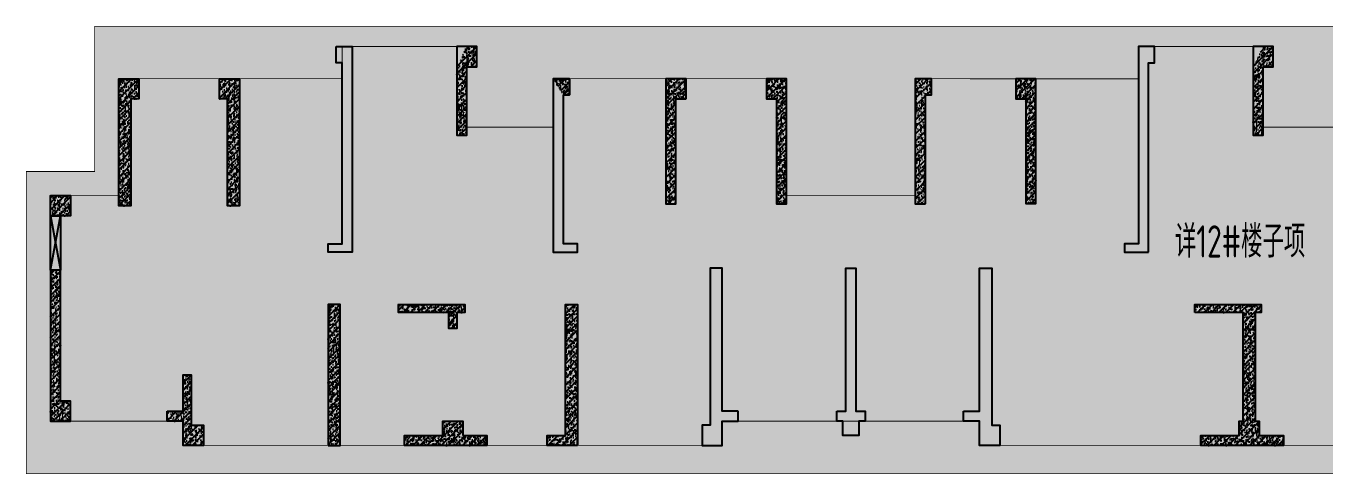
# Model space of a CAD drawing. Extents: x 923964 to 1204934, y 804567 to 1705037.
# Drawn here: x 1142914 to 1175186, y 1064317 to 1075437 of the extents above; entities that cross this region are included whole.
import ezdxf
from ezdxf.enums import TextEntityAlignment as Align

# ---------------------------------------------------------------- set-up
doc = ezdxf.new("R2010")
doc.units = 0
doc.header["$LTSCALE"] = 500
doc.linetypes.add('DASH', pattern=[0.35, 0.25, -0.1])
for name, color, linetype in [('S_PLAN_HACH', 9, 'CONTINUOUS'), ('S_WALL', 2, 'CONTINUOUS'), ('S_WALL_HACH', 30, 'CONTINUOUS'), ('S_WALL_OTHE_HACH', 33, 'CONTINUOUS'), ('主楼填充', 7, 'CONTINUOUS')]:
    doc.layers.add(name, color=color, linetype=linetype)
doc.styles.add('TH-STYLE3', font='tssdeng.shx', dxfattribs={"width": 0.7, "bigfont": 'tssdchn.shx'})
pattern_1 = [(45, (0, 0), (-44.1941738, 44.1941738), []), (50, (0, 0), (179.315046, -15.688034), [18.75, -206.25]), (355, (0, 0), (-34.687833, 188.048033), [15, -165]), (100.4514, (14.94, -1.3), (144.627345, 172.359886), [15.935047, -175.285528]), (46.1842, (0, 50), (266.810262, -41.379754), [28.125, -309.375]), (96.6356, (22.23, 46.55), (233.665676, 243.529468), [23.90257, -262.92825]), (351.1842, (0, 50), (233.665486, 243.52965), [22.5, -247.5]), (21, (25, 37.5), (149.226763, -100.654723), [18.75, -206.25]), (326, (25, 37.5), (60.828833, 181.287511), [15, -165]), (71.4514, (37.44, 29.11), (210.055657, 80.632624), [15.935047, -175.285528]), (37.5, (0, 0), (3.0399638, 83.2234635), [0, -163, 0, -167.5, 0, -165.625]), (7.5, (0, 0), (65.7673844, 98.602928), [0, -95.5, 0, -159.25, 0, -63.125]), (327.5, (-55.75, 0), (133.455609, -5.638718), [0, -62.5, 0, -195, 0, -258.75]), (317.5, (-80.75, 0), (145.796542, 25.026246), [0, -81.25, 0, -129.5, 0, -183.75])]
pattern_2 = [(45, (596519.86, 880780.22), (-88.388348, 88.388348), []), (50, (596519.86, 880780.22), (179.315046, -15.688034), [18.75, -206.25]), (355, (596519.86, 880780.22), (-34.687833, 188.048033), [15, -165]), (100.4514, (596534.8, 880778.91), (144.627345, 172.359886), [15.93505, -175.28553]), (46.1842, (596519.86, 880830.22), (266.81026, -41.37975), [28.125, -309.375]), (96.6356, (596542.1, 880826.77), (233.66568, 243.52947), [23.90257, -262.92825]), (351.1842, (596519.86, 880830.22), (233.66549, 243.52965), [22.5, -247.5]), (21, (596544.86, 880817.72), (149.226763, -100.654723), [18.75, -206.25]), (326, (596544.86, 880817.72), (60.828833, 181.28751), [15, -165]), (71.4514, (596557.3, 880809.33), (210.055657, 80.632624), [15.93505, -175.28553]), (37.5, (596519.86, 880780.22), (3.039964, 83.2234635), [1.25, -163, 1.25, -167.5, 1.25, -165.625]), (7.5, (596519.86, 880780.22), (65.767384, 98.602928), [1.25, -95.5, 1.25, -159.25, 1.25, -63.125]), (327.5, (596464.11, 880780.22), (133.455609, -5.638718), [1.25, -62.5, 1.25, -195, 1.25, -258.75]), (317.5, (596439.11, 880780.22), (145.796542, 25.026246), [1.25, -81.25, 1.25, -129.5, 1.25, -183.75])]

msp = doc.modelspace()

# ---------------------------------------------------------------- hatches: boundary and pattern name
at = {"layer": 'S_PLAN_HACH'}
h = msp.add_hatch(dxfattribs=at)
h.set_pattern_fill('CROSS', color=4, scale=50, style=0)
h.paths.add_polyline_path([(1142924, 1064327), (1204924, 1064327), (1204924, 1071827), (1202324, 1071827), (1202324, 1075427), (1144624, 1075427), (1144624, 1071827), (1142924, 1071827)])
at = {"layer": 'S_WALL_HACH'}
h = msp.add_hatch(color=256, dxfattribs=at)
h.dxf.hatch_style = 1
h.paths.add_polyline_path([(1150624, 1074927), (1151024, 1074927), (1151024, 1069827), (1150424, 1069827), (1150424, 1070027), (1150774, 1070027), (1150774, 1074527), (1150624, 1074527)])
h = msp.add_hatch(color=256, dxfattribs=at)
h.dxf.hatch_style = 1
h.paths.add_polyline_path([(1153624, 1074927), (1153624, 1072727), (1153874, 1072727), (1153874, 1074427), (1154124, 1074427), (1154124, 1074927)])
h = msp.add_hatch(color=256, dxfattribs=at)
h.dxf.hatch_style = 1
h.paths.add_polyline_path([(1170824, 1069827), (1170824, 1074527), (1170974, 1074527), (1170974, 1074927), (1170574, 1074927), (1170574, 1070027), (1170224, 1070027), (1170224, 1069827)])
h = msp.add_hatch(color=256, dxfattribs=at)
h.dxf.hatch_style = 1
h.paths.add_polyline_path([(1173424, 1074927), (1173424, 1072727), (1173674, 1072727), (1173674, 1074427), (1173924, 1074427), (1173924, 1074927)])
for points in [[(1145224, 1074127), (1145624, 1074127), (1145224, 1074127), (1145624, 1074127)], [(1147924, 1074127), (1147974, 1074127), (1147924, 1074127), (1147974, 1074127)], [(1161824, 1074127), (1161424, 1074127), (1161824, 1074127), (1161424, 1074127)], [(1168024, 1074127), (1167624, 1074127), (1168024, 1074127), (1167624, 1074127)], [(1143524, 1065627), (1143924, 1065627), (1143524, 1065627), (1143924, 1065627)], [(1163549, 1065877), (1163624, 1065877), (1163549, 1065877), (1163624, 1065877)], [(1153774, 1065027), (1153274, 1065027), (1153774, 1065027), (1153274, 1065027)], [(1173574, 1065027), (1173074, 1065027), (1173574, 1065027), (1173074, 1065027)]]:
    msp.add_hatch(color=256, dxfattribs=at).paths.add_polyline_path(points, flags=0)
h = msp.add_hatch(color=256, dxfattribs=at)
h.dxf.hatch_style = 1
h.paths.add_polyline_path([(1145224, 1074127), (1145624, 1074127), (1145224, 1074127), (1145624, 1074127)])
h = msp.add_hatch(color=256, dxfattribs=at)
h.dxf.hatch_style = 1
h.paths.add_polyline_path([(1145224, 1074127), (1145624, 1074127), (1145224, 1074127), (1145624, 1074127)])
h = msp.add_hatch(color=256, dxfattribs=at)
h.dxf.hatch_style = 1
h.paths.add_polyline_path([(1145224, 1074127), (1145724, 1074127), (1145724, 1073627), (1145524, 1073627), (1145524, 1070977), (1145224, 1070977)])
h = msp.add_hatch(color=256, dxfattribs=at)
h.dxf.hatch_style = 1
h.paths.add_polyline_path([(1148224, 1072677), (1148224, 1070977), (1147924, 1070977), (1147924, 1073627), (1147724, 1073627), (1147724, 1074127), (1148224, 1074127)])
h = msp.add_hatch(color=256, dxfattribs=at)
h.dxf.hatch_style = 1
h.paths.add_polyline_path([(1147924, 1074127), (1147974, 1074127), (1147924, 1074127), (1147974, 1074127)])
h = msp.add_hatch(color=256, dxfattribs=at)
h.dxf.hatch_style = 1
h.paths.add_polyline_path([(1147924, 1074127), (1147974, 1074127), (1147924, 1074127), (1147974, 1074127)])
h = msp.add_hatch(color=256, dxfattribs=at)
h.dxf.hatch_style = 1
h.paths.add_polyline_path([(1156024, 1072427), (1156024, 1072427), (1156024, 1069827), (1156624, 1069827), (1156624, 1070027), (1156274, 1070027), (1156274, 1073727), (1156424, 1073727), (1156424, 1074127), (1156024, 1074127)])
h = msp.add_hatch(color=256, dxfattribs=at)
h.dxf.hatch_style = 1
h.paths.add_polyline_path([(1159324, 1073627), (1159324, 1074127), (1158824, 1074127), (1158824, 1071027), (1159074, 1071027), (1159074, 1073627)])
h = msp.add_hatch(color=256, dxfattribs=at)
h.dxf.hatch_style = 1
h.paths.add_polyline_path([(1161824, 1074127), (1161324, 1074127), (1161324, 1073627), (1161574, 1073627), (1161574, 1071027), (1161824, 1071027)])
h = msp.add_hatch(color=256, dxfattribs=at)
h.dxf.hatch_style = 1
h.paths.add_polyline_path([(1161824, 1074127), (1161424, 1074127), (1161824, 1074127), (1161424, 1074127)])
h = msp.add_hatch(color=256, dxfattribs=at)
h.dxf.hatch_style = 1
h.paths.add_polyline_path([(1161824, 1074127), (1161424, 1074127), (1161824, 1074127), (1161424, 1074127)])
h = msp.add_hatch(color=256, dxfattribs=at)
h.dxf.hatch_style = 1
h.paths.add_polyline_path([(1165274, 1071027), (1165274, 1073727), (1165424, 1073727), (1165424, 1074127), (1165024, 1074127), (1165024, 1071027)])
h = msp.add_hatch(color=256, dxfattribs=at)
h.dxf.hatch_style = 1
h.paths.add_polyline_path([(1168024, 1074127), (1167524, 1074127), (1167524, 1073627), (1167774, 1073627), (1167774, 1071031), (1168024, 1071031)])
h = msp.add_hatch(color=256, dxfattribs=at)
h.dxf.hatch_style = 1
h.paths.add_polyline_path([(1168024, 1074127), (1167624, 1074127), (1168024, 1074127), (1167624, 1074127)])
h = msp.add_hatch(color=256, dxfattribs=at)
h.dxf.hatch_style = 1
h.paths.add_polyline_path([(1168024, 1074127), (1167624, 1074127), (1168024, 1074127), (1167624, 1074127)])
h = msp.add_hatch(color=256, dxfattribs=at)
h.dxf.hatch_style = 1
h.paths.add_polyline_path([(1143524, 1071227), (1144024, 1071227), (1144024, 1070727), (1143774, 1070727), (1143524, 1070727)])
h = msp.add_hatch(color=256, dxfattribs=at)
h.dxf.hatch_style = 1
h.paths.add_polyline_path([(1143524, 1071227), (1144024, 1071227), (1144024, 1070727), (1143524, 1070727)])
h = msp.add_hatch(color=256, dxfattribs=at)
h.dxf.hatch_style = 1
h.paths.add_polyline_path([(1143774, 1069377), (1143524, 1069377), (1143524, 1065627), (1144024, 1065627), (1144024, 1066127), (1143774, 1066127)])
h = msp.add_hatch(color=256, dxfattribs=at)
h.dxf.hatch_style = 1
h.paths.add_polyline_path([(1160624, 1065877), (1160224, 1065877), (1160224, 1069427), (1159924, 1069427), (1159924, 1065527), (1159724, 1065527), (1159724, 1065027), (1160224, 1065027), (1160224, 1065627), (1160624, 1065627)])
h = msp.add_hatch(color=256, dxfattribs=at)
h.dxf.hatch_style = 1
h.paths.add_polyline_path([(1163074, 1065877), (1163299, 1065877), (1163299, 1069427), (1163549, 1069427), (1163549, 1065877), (1163774, 1065877), (1163774, 1065627), (1163624, 1065627), (1163624, 1065277), (1163224, 1065277), (1163224, 1065627), (1163074, 1065627)])
h = msp.add_hatch(color=256, dxfattribs=at)
h.dxf.hatch_style = 1
h.paths.add_polyline_path([(1166224, 1065877), (1166624, 1065877), (1166624, 1069427), (1166924, 1069427), (1166924, 1065527), (1167124, 1065527), (1167124, 1065027), (1166624, 1065027), (1166624, 1065627), (1166224, 1065627)])
h = msp.add_hatch(color=256, dxfattribs=at)
h.dxf.hatch_style = 1
h.paths.add_polyline_path([(1150424, 1065027), (1150724, 1065027), (1150724, 1065027), (1150724, 1068527), (1150424, 1068527)])
h = msp.add_hatch(color=256, dxfattribs=at)
h.dxf.hatch_style = 1
h.paths.add_polyline_path([(1152174, 1068527), (1153824, 1068527), (1153824, 1068327), (1153624, 1068327), (1153624, 1067927), (1153424, 1067927), (1153424, 1067928), (1153424, 1068328), (1152174, 1068328)])
h = msp.add_hatch(color=256, dxfattribs=at)
h.dxf.hatch_style = 1
h.paths.add_polyline_path([(1156624, 1065027), (1155874, 1065027), (1155874, 1065277), (1156324, 1065277), (1156324, 1068527), (1156624, 1068527)])
h = msp.add_hatch(color=256, dxfattribs=at)
h.dxf.hatch_style = 1
h.paths.add_polyline_path([(1171974, 1068328), (1171974, 1068527), (1173624, 1068527), (1173624, 1068327), (1173474, 1068327), (1173474, 1065627), (1173574, 1065627), (1173574, 1065277), (1174174, 1065277), (1174174, 1065027), (1172124, 1065027), (1172124, 1065277), (1173074, 1065277), (1173074, 1065627), (1173174, 1065627), (1173174, 1068328)])
h = msp.add_hatch(color=256, dxfattribs=at)
h.dxf.hatch_style = 1
h.paths.add_polyline_path([(1146424, 1065877), (1146824, 1065877), (1146824, 1066777), (1147024, 1066777), (1147024, 1065527), (1147324, 1065527), (1147324, 1065027), (1146824, 1065027), (1146824, 1065627), (1146424, 1065627)])
h = msp.add_hatch(color=256, dxfattribs=at)
h.dxf.hatch_style = 1
h.paths.add_polyline_path([(1143524, 1065627), (1143924, 1065627), (1143524, 1065627), (1143924, 1065627)])
h = msp.add_hatch(color=256, dxfattribs=at)
h.dxf.hatch_style = 1
h.paths.add_polyline_path([(1143524, 1065627), (1143924, 1065627), (1143524, 1065627), (1143924, 1065627)])
h = msp.add_hatch(color=256, dxfattribs=at)
h.dxf.hatch_style = 1
h.paths.add_polyline_path([(1153774, 1065277), (1154374, 1065277), (1154374, 1065027), (1152324, 1065027), (1152324, 1065277), (1153274, 1065277), (1153274, 1065627), (1153774, 1065627)])
h = msp.add_hatch(color=256, dxfattribs=at)
h.dxf.hatch_style = 1
h.paths.add_polyline_path([(1163549, 1065877), (1163624, 1065877), (1163549, 1065877), (1163624, 1065877)])
h = msp.add_hatch(color=256, dxfattribs=at)
h.dxf.hatch_style = 1
h.paths.add_polyline_path([(1163549, 1065877), (1163624, 1065877), (1163549, 1065877), (1163624, 1065877)])
h = msp.add_hatch(color=256, dxfattribs=at)
h.dxf.hatch_style = 1
h.paths.add_polyline_path([(1153774, 1065027), (1153274, 1065027), (1153774, 1065027), (1153274, 1065027)])
h = msp.add_hatch(color=256, dxfattribs=at)
h.dxf.hatch_style = 1
h.paths.add_polyline_path([(1153774, 1065027), (1153274, 1065027), (1153774, 1065027), (1153274, 1065027)])
h = msp.add_hatch(color=256, dxfattribs=at)
h.dxf.hatch_style = 1
h.paths.add_polyline_path([(1173574, 1065027), (1173074, 1065027), (1173574, 1065027), (1173074, 1065027)])
h = msp.add_hatch(color=256, dxfattribs=at)
h.dxf.hatch_style = 1
h.paths.add_polyline_path([(1173574, 1065027), (1173074, 1065027), (1173574, 1065027), (1173074, 1065027)])
at = {"layer": 'S_WALL_OTHE_HACH'}
h = msp.add_hatch(dxfattribs=at)
h.set_pattern_fill('钢筋混凝土', color=256, scale=25, pattern_type=2)
h.set_pattern_definition([(45, (696519.86, 880780.22), (-88.388348, 88.388348), []), (50, (696519.86, 880780.22), (179.315046, -15.688034), [18.75, -206.25]), (355, (696519.86, 880780.22), (-34.68783, 188.04803), [15, -165]), (100.4514, (696534.8, 880778.91), (144.627345, 172.359886), [15.93505, -175.28553]), (46.1842, (696519.86, 880830.22), (266.81026, -41.37975), [28.125, -309.375]), (96.6356, (696542.1, 880826.77), (233.66568, 243.52947), [23.90257, -262.92825]), (351.1842, (696519.86, 880830.22), (233.66549, 243.52965), [22.5, -247.5]), (21, (696544.86, 880817.72), (149.226763, -100.654723), [18.75, -206.25]), (326, (696544.86, 880817.72), (60.82883, 181.28751), [15, -165]), (71.4514, (696557.3, 880809.33), (210.05566, 80.632624), [15.93505, -175.28553]), (37.5, (696519.86, 880780.22), (3.039964, 83.2234635), [1.25, -163, 1.25, -167.5, 1.25, -165.625]), (7.5, (696519.86, 880780.22), (65.767384, 98.602928), [1.25, -95.5, 1.25, -159.25, 1.25, -63.125]), (327.5, (696464.11, 880780.22), (133.455609, -5.638718), [1.25, -62.5, 1.25, -195, 1.25, -258.75]), (317.5, (696439.11, 880780.22), (145.796542, 25.026246), [1.25, -81.25, 1.25, -129.5, 1.25, -183.75])])
h.paths.add_polyline_path([(1150624, 1074927), (1151024, 1074927), (1151024, 1069827), (1150424, 1069827), (1150424, 1070027), (1150774, 1070027), (1150774, 1074527), (1150624, 1074527)])
h = msp.add_hatch(dxfattribs=at)
h.set_pattern_fill('钢筋混凝土', color=256, scale=25, pattern_type=2)
h.set_pattern_definition(pattern_2)
edge = h.paths.add_edge_path()
edge.add_line((1153874, 1074927), (1153624, 1074927))
edge.add_line((1153624, 1074927), (1153624, 1072727))
edge.add_line((1153624, 1072727), (1153874, 1072727))
edge.add_line((1153874, 1072727), (1153874, 1074427))
edge.add_line((1153874, 1074427), (1154124, 1074427))
edge.add_line((1154124, 1074427), (1154124, 1074927))
edge.add_line((1154124, 1074927), (1153624, 1074927))
edge.add_line((1153624, 1074927), (1153624, 1074427))
h = msp.add_hatch(dxfattribs=at)
h.set_pattern_fill('钢筋混凝土', color=256, scale=25, pattern_type=2)
h.set_pattern_definition(pattern_2)
h.paths.add_polyline_path([(1170824, 1069827), (1170824, 1074527), (1170974, 1074527), (1170974, 1074927), (1170574, 1074927), (1170574, 1070027), (1170224, 1070027), (1170224, 1069827)])
h = msp.add_hatch(dxfattribs=at)
h.set_pattern_fill('钢筋混凝土', color=256, scale=25, pattern_type=2)
h.set_pattern_definition(pattern_2)
edge = h.paths.add_edge_path()
edge.add_line((1173674, 1074927), (1173424, 1074927))
edge.add_line((1173424, 1074927), (1173424, 1074927))
edge.add_line((1173424, 1074927), (1173424, 1072727))
edge.add_line((1173424, 1072727), (1173674, 1072727))
edge.add_line((1173674, 1072727), (1173674, 1074427))
edge.add_line((1173674, 1074427), (1173924, 1074427))
edge.add_line((1173924, 1074427), (1173924, 1074927))
edge.add_line((1173924, 1074927), (1173424, 1074927))
edge.add_line((1173424, 1074927), (1173424, 1074427))
h = msp.add_hatch(dxfattribs=at)
h.set_pattern_fill('钢筋混凝土', color=256, scale=25)
h.set_pattern_definition(pattern_1)
h.paths.add_polyline_path([(1145224, 1074127), (1145624, 1074127), (1145224, 1074127), (1145624, 1074127)])
h = msp.add_hatch(dxfattribs=at)
h.set_pattern_fill('钢筋混凝土', color=256, scale=25)
h.set_pattern_definition(pattern_1)
h.paths.add_polyline_path([(1145224, 1074127), (1145624, 1074127), (1145224, 1074127), (1145624, 1074127)])
h = msp.add_hatch(dxfattribs=at)
h.set_pattern_fill('钢筋混凝土', color=256, scale=25, pattern_type=2)
h.set_pattern_definition(pattern_2)
edge = h.paths.add_edge_path()
edge.add_line((1145224, 1073627), (1145224, 1074127))
edge.add_line((1145224, 1074127), (1145724, 1074127))
edge.add_line((1145724, 1074127), (1145724, 1073627))
edge.add_line((1145724, 1073627), (1145524, 1073627))
edge.add_line((1145524, 1073627), (1145524, 1070977))
edge.add_line((1145524, 1070977), (1145224, 1070977))
edge.add_line((1145224, 1070977), (1145224, 1074127))
h = msp.add_hatch(dxfattribs=at)
h.set_pattern_fill('钢筋混凝土', color=256, scale=25, pattern_type=2)
h.set_pattern_definition(pattern_2)
h.paths.add_polyline_path([(1148224, 1072677), (1148224, 1070977), (1147924, 1070977), (1147924, 1073627), (1147724, 1073627), (1147724, 1074127), (1148224, 1074127)])
h = msp.add_hatch(dxfattribs=at)
h.set_pattern_fill('钢筋混凝土', color=256, scale=25)
h.set_pattern_definition(pattern_1)
h.paths.add_polyline_path([(1147924, 1074127), (1147974, 1074127), (1147924, 1074127), (1147974, 1074127)])
h = msp.add_hatch(dxfattribs=at)
h.set_pattern_fill('钢筋混凝土', color=256, scale=25)
h.set_pattern_definition(pattern_1)
h.paths.add_polyline_path([(1147924, 1074127), (1147974, 1074127), (1147924, 1074127), (1147974, 1074127)])
h = msp.add_hatch(dxfattribs=at)
h.set_pattern_fill('钢筋混凝土', color=256, scale=25, pattern_type=2)
h.set_pattern_definition(pattern_2)
edge = h.paths.add_edge_path()
edge.add_line((1156024, 1074127), (1156424, 1074127))
edge.add_line((1156424, 1074127), (1156424, 1073727))
edge.add_line((1156424, 1073727), (1156274, 1073727))
h = msp.add_hatch(dxfattribs=at)
h.set_pattern_fill('钢筋混凝土', color=256, scale=25, pattern_type=2)
h.set_pattern_definition(pattern_2)
h.paths.add_polyline_path([(1156024, 1072427), (1156024, 1072427), (1156024, 1069827), (1156624, 1069827), (1156624, 1070027), (1156274, 1070027), (1156274, 1073727), (1156424, 1073727), (1156424, 1074127), (1156024, 1074127)])
h = msp.add_hatch(dxfattribs=at)
h.set_pattern_fill('钢筋混凝土', color=256, scale=25, pattern_type=2)
h.set_pattern_definition(pattern_2)
h.paths.add_polyline_path([(1159324, 1073627), (1159324, 1074127), (1158824, 1074127), (1158824, 1071027), (1159074, 1071027), (1159074, 1073627)])
h = msp.add_hatch(dxfattribs=at)
h.set_pattern_fill('钢筋混凝土', color=256, scale=25, pattern_type=2)
h.set_pattern_definition(pattern_2)
edge = h.paths.add_edge_path()
edge.add_line((1161824, 1073627), (1161824, 1074127))
edge.add_line((1161824, 1074127), (1161324, 1074127))
edge.add_line((1161324, 1074127), (1161324, 1073627))
edge.add_line((1161324, 1073627), (1161574, 1073627))
edge.add_line((1161574, 1073627), (1161574, 1071027))
edge.add_line((1161574, 1071027), (1161824, 1071027))
edge.add_line((1161824, 1071027), (1161824, 1074127))
h = msp.add_hatch(dxfattribs=at)
h.set_pattern_fill('钢筋混凝土', color=256, scale=25)
h.set_pattern_definition(pattern_1)
h.paths.add_polyline_path([(1161824, 1074127), (1161424, 1074127), (1161824, 1074127), (1161424, 1074127)])
h = msp.add_hatch(dxfattribs=at)
h.set_pattern_fill('钢筋混凝土', color=256, scale=25)
h.set_pattern_definition(pattern_1)
h.paths.add_polyline_path([(1161824, 1074127), (1161424, 1074127), (1161824, 1074127), (1161424, 1074127)])
h = msp.add_hatch(dxfattribs=at)
h.set_pattern_fill('钢筋混凝土', color=256, scale=25, pattern_type=2)
h.set_pattern_definition(pattern_2)
h.paths.add_polyline_path([(1165274, 1071027), (1165274, 1073727), (1165424, 1073727), (1165424, 1074127), (1165024, 1074127), (1165024, 1071027)])
h = msp.add_hatch(dxfattribs=at)
h.set_pattern_fill('钢筋混凝土', color=256, scale=25, pattern_type=2)
h.set_pattern_definition(pattern_2)
edge = h.paths.add_edge_path()
edge.add_line((1168024, 1073627), (1168024, 1074127))
edge.add_line((1168024, 1074127), (1167524, 1074127))
edge.add_line((1167524, 1074127), (1167524, 1073627))
edge.add_line((1167524, 1073627), (1167774, 1073627))
edge.add_line((1167774, 1073627), (1167774, 1071031))
edge.add_line((1167774, 1071031), (1168024, 1071031))
edge.add_line((1168024, 1071031), (1168024, 1074127))
h = msp.add_hatch(dxfattribs=at)
h.set_pattern_fill('钢筋混凝土', color=256, scale=25)
h.set_pattern_definition(pattern_1)
h.paths.add_polyline_path([(1168024, 1074127), (1167624, 1074127), (1168024, 1074127), (1167624, 1074127)])
h = msp.add_hatch(dxfattribs=at)
h.set_pattern_fill('钢筋混凝土', color=256, scale=25)
h.set_pattern_definition(pattern_1)
h.paths.add_polyline_path([(1168024, 1074127), (1167624, 1074127), (1168024, 1074127), (1167624, 1074127)])
h = msp.add_hatch(dxfattribs=at)
h.set_pattern_fill('钢筋混凝土', color=256, scale=25, pattern_type=2)
h.set_pattern_definition(pattern_2)
h.paths.add_polyline_path([(1143524, 1071227), (1144024, 1071227), (1144024, 1070727), (1143774, 1070727), (1143524, 1070727)])
h = msp.add_hatch(dxfattribs=at)
h.set_pattern_fill('钢筋混凝土', color=256, scale=25, pattern_type=2)
h.set_pattern_definition(pattern_2)
h.paths.add_polyline_path([(1143524, 1071227), (1144024, 1071227), (1144024, 1070727), (1143524, 1070727)])
h = msp.add_hatch(dxfattribs=at)
h.set_pattern_fill('钢筋混凝土', color=256, scale=25, pattern_type=2)
h.set_pattern_definition(pattern_2)
edge = h.paths.add_edge_path()
edge.add_line((1143524, 1066127), (1143524, 1065627))
edge.add_line((1143524, 1065627), (1144024, 1065627))
edge.add_line((1144024, 1065627), (1144024, 1066127))
edge.add_line((1144024, 1066127), (1143774, 1066127))
edge.add_line((1143774, 1066127), (1143774, 1069377))
edge.add_line((1143774, 1069377), (1143524, 1069377))
edge.add_line((1143524, 1069377), (1143524, 1065627))
h = msp.add_hatch(dxfattribs=at)
h.set_pattern_fill('钢筋混凝土', color=256, scale=25, pattern_type=2)
h.set_pattern_definition([(45, (801351.46, 880780.22), (-88.388348, 88.388348), []), (50, (801351.46, 880780.22), (179.315046, -15.688034), [18.75, -206.25]), (355, (801351.46, 880780.22), (-34.68783, 188.04803), [15, -165]), (100.4514, (801366.4, 880778.91), (144.627345, 172.359886), [15.93505, -175.28553]), (46.1842, (801351.46, 880830.22), (266.81026, -41.37975), [28.125, -309.375]), (96.6356, (801373.7, 880826.77), (233.66568, 243.52947), [23.90257, -262.92825]), (351.1842, (801351.46, 880830.22), (233.66549, 243.52965), [22.5, -247.5]), (21, (801376.46, 880817.72), (149.226763, -100.65472), [18.75, -206.25]), (326, (801376.46, 880817.72), (60.82883, 181.28751), [15, -165]), (71.4514, (801388.9, 880809.33), (210.05566, 80.632624), [15.93505, -175.28553]), (37.5, (801351.465, 880780.22), (3.039964, 83.223463), [1.25, -163, 1.25, -167.5, 1.25, -165.625]), (7.5, (801351.465, 880780.22), (65.767384, 98.602928), [1.25, -95.5, 1.25, -159.25, 1.25, -63.125]), (327.5, (801295.715, 880780.22), (133.455609, -5.638718), [1.25, -62.5, 1.25, -195, 1.25, -258.75]), (317.5, (801270.71, 880780.22), (145.796542, 25.026246), [1.25, -81.25, 1.25, -129.5, 1.25, -183.75])])
h.paths.add_polyline_path([(1160624, 1065877), (1160224, 1065877), (1160224, 1069427), (1159924, 1069427), (1159924, 1065527), (1159724, 1065527), (1159724, 1065027), (1160224, 1065027), (1160224, 1065627), (1160624, 1065627)])
h = msp.add_hatch(dxfattribs=at)
h.set_pattern_fill('钢筋混凝土', color=256, scale=25, pattern_type=2)
h.set_pattern_definition(pattern_2)
h.paths.add_polyline_path([(1163074, 1065877), (1163299, 1065877), (1163299, 1069427), (1163549, 1069427), (1163549, 1065877), (1163774, 1065877), (1163774, 1065627), (1163624, 1065627), (1163624, 1065277), (1163224, 1065277), (1163224, 1065627), (1163074, 1065627)])
h = msp.add_hatch(dxfattribs=at)
h.set_pattern_fill('钢筋混凝土', color=256, scale=25, pattern_type=2)
h.set_pattern_definition([(45, (803957.14, 880780.22), (-88.388348, 88.388348), []), (50, (803957.14, 880780.22), (179.315046, -15.688034), [18.75, -206.25]), (355, (803957.14, 880780.22), (-34.68783, 188.04803), [15, -165]), (100.4514, (803972.09, 880778.91), (144.627345, 172.359886), [15.93505, -175.28553]), (46.1842, (803957.14, 880830.22), (266.81026, -41.37975), [28.125, -309.375]), (96.6356, (803979.38, 880826.77), (233.66568, 243.52947), [23.90257, -262.92825]), (351.1842, (803957.14, 880830.22), (233.66549, 243.52965), [22.5, -247.5]), (21, (803982.14, 880817.72), (149.226763, -100.654723), [18.75, -206.25]), (326, (803982.14, 880817.72), (60.82883, 181.28751), [15, -165]), (71.4514, (803994.58, 880809.33), (210.05566, 80.632624), [15.93505, -175.28553]), (37.5, (803957.144, 880780.22), (3.039964, 83.223463), [1.25, -163, 1.25, -167.5, 1.25, -165.625]), (7.5, (803957.14, 880780.22), (65.767384, 98.602928), [1.25, -95.5, 1.25, -159.25, 1.25, -63.125]), (327.5, (803901.394, 880780.22), (133.455609, -5.638718), [1.25, -62.5, 1.25, -195, 1.25, -258.75]), (317.5, (803876.39, 880780.22), (145.796542, 25.026246), [1.25, -81.25, 1.25, -129.5, 1.25, -183.75])])
h.paths.add_polyline_path([(1166224, 1065877), (1166624, 1065877), (1166624, 1069427), (1166924, 1069427), (1166924, 1065527), (1167124, 1065527), (1167124, 1065027), (1166624, 1065027), (1166624, 1065627), (1166224, 1065627)])
h = msp.add_hatch(dxfattribs=at)
h.set_pattern_fill('钢筋混凝土', color=256, scale=25, pattern_type=2)
h.set_pattern_definition(pattern_2)
h.paths.add_polyline_path([(1150424, 1065027), (1150724, 1065027), (1150724, 1065027), (1150724, 1068527), (1150424, 1068527)])
h = msp.add_hatch(dxfattribs=at)
h.set_pattern_fill('钢筋混凝土', color=256, scale=25, pattern_type=2)
h.set_pattern_definition(pattern_2)
h.paths.add_polyline_path([(1152174, 1068527), (1153824, 1068527), (1153824, 1068327), (1153624, 1068327), (1153624, 1067927), (1153424, 1067927), (1153424, 1067928), (1153424, 1068328), (1152174, 1068328)])
h = msp.add_hatch(dxfattribs=at)
h.set_pattern_fill('钢筋混凝土', color=256, scale=25, pattern_type=2)
h.set_pattern_definition(pattern_2)
h.paths.add_polyline_path([(1156624, 1065027), (1155874, 1065027), (1155874, 1065277), (1156324, 1065277), (1156324, 1068527), (1156624, 1068527)])
h = msp.add_hatch(dxfattribs=at)
h.set_pattern_fill('钢筋混凝土', color=256, scale=25, pattern_type=2)
h.set_pattern_definition([(45, (696519.86, 880780.22), (-88.388348, 88.388348), []), (50, (696519.86, 880780.22), (179.315046, -15.688034), [18.75, -206.25]), (355, (696519.86, 880780.22), (-34.687833, 188.048033), [15, -165]), (100.4514, (696534.8, 880778.91), (144.627345, 172.359886), [15.93505, -175.28553]), (46.1842, (696519.86, 880830.22), (266.81026, -41.37975), [28.125, -309.375]), (96.6356, (696542.1, 880826.77), (233.66568, 243.52947), [23.90257, -262.92825]), (351.1842, (696519.86, 880830.22), (233.66549, 243.52965), [22.5, -247.5]), (21, (696544.86, 880817.72), (149.226763, -100.654723), [18.75, -206.25]), (326, (696544.86, 880817.72), (60.82883, 181.28751), [15, -165]), (71.4514, (696557.3, 880809.33), (210.05566, 80.632624), [15.93505, -175.28553]), (37.5, (696519.86, 880780.22), (3.039964, 83.2234635), [1.25, -163, 1.25, -167.5, 1.25, -165.625]), (7.5, (696519.86, 880780.22), (65.767384, 98.602928), [1.25, -95.5, 1.25, -159.25, 1.25, -63.125]), (327.5, (696464.11, 880780.22), (133.455609, -5.638718), [1.25, -62.5, 1.25, -195, 1.25, -258.75]), (317.5, (696439.11, 880780.22), (145.796542, 25.026246), [1.25, -81.25, 1.25, -129.5, 1.25, -183.75])])
h.paths.add_polyline_path([(1171974, 1068328), (1171974, 1068527), (1173624, 1068527), (1173624, 1068327), (1173474, 1068327), (1173474, 1065627), (1173574, 1065627), (1173574, 1065277), (1174174, 1065277), (1174174, 1065027), (1172124, 1065027), (1172124, 1065277), (1173074, 1065277), (1173074, 1065627), (1173174, 1065627), (1173174, 1068328)])
h = msp.add_hatch(dxfattribs=at)
h.set_pattern_fill('钢筋混凝土', color=256, scale=25, pattern_type=2)
h.set_pattern_definition(pattern_2)
h.paths.add_polyline_path([(1146424, 1065877), (1146824, 1065877), (1146824, 1066777), (1147024, 1066777), (1147024, 1065527), (1147324, 1065527), (1147324, 1065027), (1146824, 1065027), (1146824, 1065627), (1146424, 1065627)])
h = msp.add_hatch(dxfattribs=at)
h.set_pattern_fill('钢筋混凝土', color=256, scale=25)
h.set_pattern_definition(pattern_1)
h.paths.add_polyline_path([(1143524, 1065627), (1143924, 1065627), (1143524, 1065627), (1143924, 1065627)])
h = msp.add_hatch(dxfattribs=at)
h.set_pattern_fill('钢筋混凝土', color=256, scale=25)
h.set_pattern_definition(pattern_1)
h.paths.add_polyline_path([(1143524, 1065627), (1143924, 1065627), (1143524, 1065627), (1143924, 1065627)])
h = msp.add_hatch(dxfattribs=at)
h.set_pattern_fill('钢筋混凝土', color=256, scale=25, pattern_type=2)
h.set_pattern_definition(pattern_2)
h.paths.add_polyline_path([(1153774, 1065277), (1154374, 1065277), (1154374, 1065027), (1152324, 1065027), (1152324, 1065277), (1153274, 1065277), (1153274, 1065627), (1153774, 1065627)])
h = msp.add_hatch(dxfattribs=at)
h.set_pattern_fill('钢筋混凝土', color=256, scale=25)
h.set_pattern_definition(pattern_1)
h.paths.add_polyline_path([(1163549, 1065877), (1163624, 1065877), (1163549, 1065877), (1163624, 1065877)])
h = msp.add_hatch(dxfattribs=at)
h.set_pattern_fill('钢筋混凝土', color=256, scale=25)
h.set_pattern_definition(pattern_1)
h.paths.add_polyline_path([(1163549, 1065877), (1163624, 1065877), (1163549, 1065877), (1163624, 1065877)])
h = msp.add_hatch(dxfattribs=at)
h.set_pattern_fill('钢筋混凝土', color=256, scale=25)
h.set_pattern_definition(pattern_1)
h.paths.add_polyline_path([(1153774, 1065027), (1153274, 1065027), (1153774, 1065027), (1153274, 1065027)])
h = msp.add_hatch(dxfattribs=at)
h.set_pattern_fill('钢筋混凝土', color=256, scale=25)
h.set_pattern_definition(pattern_1)
h.paths.add_polyline_path([(1153774, 1065027), (1153274, 1065027), (1153774, 1065027), (1153274, 1065027)])
h = msp.add_hatch(dxfattribs=at)
h.set_pattern_fill('钢筋混凝土', color=256, scale=25)
h.set_pattern_definition(pattern_1)
h.paths.add_polyline_path([(1173574, 1065027), (1173074, 1065027), (1173574, 1065027), (1173074, 1065027)])
h = msp.add_hatch(dxfattribs=at)
h.set_pattern_fill('钢筋混凝土', color=256, scale=25)
h.set_pattern_definition(pattern_1)
h.paths.add_polyline_path([(1173574, 1065027), (1173074, 1065027), (1173574, 1065027), (1173074, 1065027)])
at = {"layer": '主楼填充'}
h = msp.add_hatch(dxfattribs=at)
h.set_pattern_fill('GRASS', color=1, scale=20)
h.set_pattern_definition([(90, (1e-05, 206600), (-359.21, 359.21), [95.25, -623.17]), (45, (1e-05, 206600), (-359.21024, 359.21024), [95.25, -412.75]), (135, (1e-05, 206600), (-359.21024, -359.21024), [95.25, -412.75])])
h.paths.add_polyline_path([(1143524, 1065628), (1143524, 1071228), (1145224, 1071228), (1145224, 1074128), (1150774, 1074128), (1150774, 1074928), (1153874, 1074928), (1153874, 1072928), (1156024, 1072928), (1156024, 1074128), (1161824, 1074128), (1161824, 1071228), (1165024, 1071228), (1165024, 1074128), (1170574, 1074127), (1170574, 1074927), (1173674, 1074928), (1173674, 1072928), (1175824, 1072928), (1175824, 1074128), (1181624, 1074128), (1181624, 1071228), (1185124, 1071228), (1185124, 1074128), (1190674, 1074128), (1190674, 1074927), (1193774, 1074927), (1193774, 1072928), (1195924, 1072928), (1195924, 1074128), (1201724, 1074128), (1201724, 1071277), (1203424, 1071277), (1203424, 1065628), (1200124, 1065628), (1200124, 1065036), (1186724, 1065028), (1186724, 1065628), (1180024, 1065628), (1180024, 1065028), (1166624, 1065028), (1166624, 1065628), (1160224, 1065628), (1160224, 1065028), (1146824, 1065028), (1146824, 1065628)])

# ---------------------------------------------------------------- linework, layer by layer
at = {"layer": 'S_PLAN_HACH', "color": 4, "linetype": 'DASH', "const_width": 20}
msp.add_lwpolyline([(1142924, 1064327), (1204924, 1064327), (1204924, 1071827), (1202324, 1071827), (1202324, 1075427), (1144624, 1075427), (1144624, 1071827), (1142924, 1071827)], close=True, dxfattribs=at)
at = {"layer": 'S_WALL', "elevation": 0}
for points in [[(1150624, 1074927), (1151024, 1074927), (1151024, 1069827), (1150424, 1069827), (1150424, 1070027), (1150774, 1070027), (1150774, 1074527), (1150624, 1074527)], [(1170824, 1069827), (1170824, 1074527), (1170974, 1074527), (1170974, 1074927), (1170574, 1074927), (1170574, 1070027), (1170224, 1070027), (1170224, 1069827)], [(1159324, 1073627), (1159324, 1074127), (1158824, 1074127), (1158824, 1071027), (1159074, 1071027), (1159074, 1073627)], [(1146424, 1065877), (1146824, 1065877), (1146824, 1066777), (1147024, 1066777), (1147024, 1065527), (1147324, 1065527), (1147324, 1065027), (1146824, 1065027), (1146824, 1065627), (1146424, 1065627)]]:
    msp.add_lwpolyline(points, close=True, dxfattribs=at)
for points in [[(1153874, 1074927), (1153624, 1074927), (1153624, 1074927), (1153624, 1074927), (1153624, 1072727), (1153874, 1072727), (1153874, 1074427), (1154124, 1074427), (1154124, 1074927), (1153624, 1074927), (1153624, 1074427)], [(1173674, 1074927), (1173424, 1074927), (1173424, 1074927), (1173424, 1074927), (1173424, 1072727), (1173674, 1072727), (1173674, 1074427), (1173924, 1074427), (1173924, 1074927), (1173424, 1074927), (1173424, 1074427)], [(1145224, 1074127), (1145624, 1074127)], [(1145224, 1073627), (1145224, 1074127), (1145724, 1074127), (1145724, 1073627), (1145524, 1073627), (1145524, 1070977), (1145224, 1070977), (1145224, 1074127)], [(1156024, 1074127), (1156424, 1074127), (1156424, 1073727), (1156274, 1073727)], [(1156024, 1072427), (1156024, 1072427), (1156024, 1069827), (1156624, 1069827), (1156624, 1070027), (1156274, 1070027), (1156274, 1073727), (1156424, 1073727), (1156424, 1074127), (1156024, 1074127), (1156024, 1072427)], [(1161824, 1073627), (1161824, 1074127), (1161324, 1074127), (1161324, 1073627), (1161574, 1073627), (1161574, 1071027), (1161824, 1071027), (1161824, 1074127)], [(1161824, 1074127), (1161424, 1074127)], [(1163074, 1065877), (1163299, 1065877), (1163299, 1069427), (1163549, 1069427), (1163549, 1065877), (1163774, 1065877), (1163774, 1065627), (1163624, 1065627), (1163624, 1065277), (1163224, 1065277), (1163224, 1065627), (1163074, 1065627), (1163074, 1065877)], [(1166224, 1065877), (1166624, 1065877), (1166624, 1069427), (1166924, 1069427), (1166924, 1065527), (1167124, 1065527), (1167124, 1065027), (1166624, 1065027), (1166624, 1065627), (1166224, 1065627), (1166224, 1065877)], [(1150424, 1065027), (1150724, 1065027), (1150724, 1065027), (1150724, 1065027), (1150724, 1068527), (1150424, 1068527), (1150424, 1065027)], [(1156624, 1065027), (1155874, 1065027), (1155874, 1065277), (1156324, 1065277), (1156324, 1068527), (1156624, 1068527), (1156624, 1065027)], [(1163224, 1065877), (1163299, 1065877)], [(1163549, 1065877), (1163624, 1065877)]]:
    msp.add_lwpolyline(points, dxfattribs=at)
at = {"layer": 'S_WALL'}
for points in [[(1148224, 1072677), (1148224, 1070977), (1147924, 1070977), (1147924, 1073627), (1147724, 1073627), (1147724, 1074127), (1148224, 1074127), (1148224, 1072677)], [(1147924, 1074127), (1147924, 1074127), (1147974, 1074127), (1147974, 1074127)], [(1165274, 1071027), (1165274, 1073727), (1165424, 1073727), (1165424, 1074127), (1165024, 1074127), (1165024, 1071027), (1165274, 1071027)], [(1168024, 1073627), (1168024, 1074127), (1167524, 1074127), (1167524, 1073627), (1167774, 1073627), (1167774, 1071031), (1168024, 1071031), (1168024, 1074127)], [(1168024, 1074127), (1167624, 1074127)], [(1143524, 1071227), (1144024, 1071227), (1144024, 1070727), (1143774, 1070727), (1143774, 1070727), (1143524, 1070727), (1143524, 1071227)], [(1143524, 1070727), (1143774, 1069377)], [(1143524, 1069377), (1143774, 1070727)], [(1143524, 1066127), (1143524, 1065627), (1144024, 1065627), (1144024, 1066127), (1143774, 1066127), (1143774, 1069377), (1143524, 1069377), (1143524, 1065627)], [(1160624, 1065877), (1160224, 1065877), (1160224, 1069427), (1159924, 1069427), (1159924, 1065527), (1159724, 1065527), (1159724, 1065027), (1160224, 1065027), (1160224, 1065627), (1160624, 1065627), (1160624, 1065877)], [(1143524, 1065627), (1143924, 1065627)], [(1153774, 1065277), (1154374, 1065277), (1154374, 1065027), (1152324, 1065027), (1152324, 1065277), (1153274, 1065277), (1153274, 1065627), (1153774, 1065627), (1153774, 1065277)], [(1153774, 1065027), (1153774, 1065027), (1153274, 1065027)]]:
    msp.add_lwpolyline(points, dxfattribs=at)
for points in [[(1143524, 1071227), (1144024, 1071227), (1144024, 1070727), (1143524, 1070727)], [(1143524, 1070727), (1143774, 1070727), (1143774, 1069377), (1143524, 1069377)], [(1152174, 1068527), (1153824, 1068527), (1153824, 1068327), (1153624, 1068327), (1153624, 1067927), (1153424, 1067927), (1153424, 1067928), (1153424, 1068328), (1152174, 1068328)], [(1171974, 1068328), (1171974, 1068527), (1173624, 1068527), (1173624, 1068327), (1173474, 1068327), (1173474, 1065627), (1173574, 1065627), (1173574, 1065277), (1174174, 1065277), (1174174, 1065027), (1172124, 1065027), (1172124, 1065277), (1173074, 1065277), (1173074, 1065627), (1173174, 1065627), (1173174, 1068328)]]:
    msp.add_lwpolyline(points, close=True, dxfattribs=at)
at = {"layer": '主楼填充', "color": 1, "const_width": 20, "elevation": 0}
for points in [[(1143524, 1065628), (1143524, 1071228), (1145224, 1071228), (1145224, 1074128), (1150774, 1074128), (1150774, 1074928), (1153874, 1074928), (1153874, 1072928), (1156024, 1072928), (1156024, 1074128), (1161824, 1074128), (1161824, 1071228), (1165024, 1071228), (1165024, 1074128), (1170574, 1074127), (1170574, 1074927), (1173674, 1074928), (1173674, 1072928), (1175824, 1072928)], [(1180024, 1065028), (1166624, 1065028), (1166624, 1065628), (1160224, 1065628), (1160224, 1065028), (1146824, 1065028), (1146824, 1065628), (1143524, 1065628)]]:
    msp.add_lwpolyline(points, dxfattribs=at)

# ---------------------------------------------------------------- texts
at = {"layer": 'S_PLAN_HACH', "color": 4, "style": 'TH-STYLE3', "width": 0.7}
msp.add_text('详12#楼子项', height=800, rotation=360, dxfattribs=at).set_placement((1173099, 1070090, 0), align=Align.MIDDLE_CENTER)
at = {"layer": '主楼填充', "color": 1, "style": 'TH-STYLE3', "width": 0.7}
msp.add_text('详12#楼子项', height=800, rotation=360, dxfattribs=at).set_placement((1173099, 1070090, 0), align=Align.MIDDLE_CENTER)

doc.saveas('drawing.dxf')
